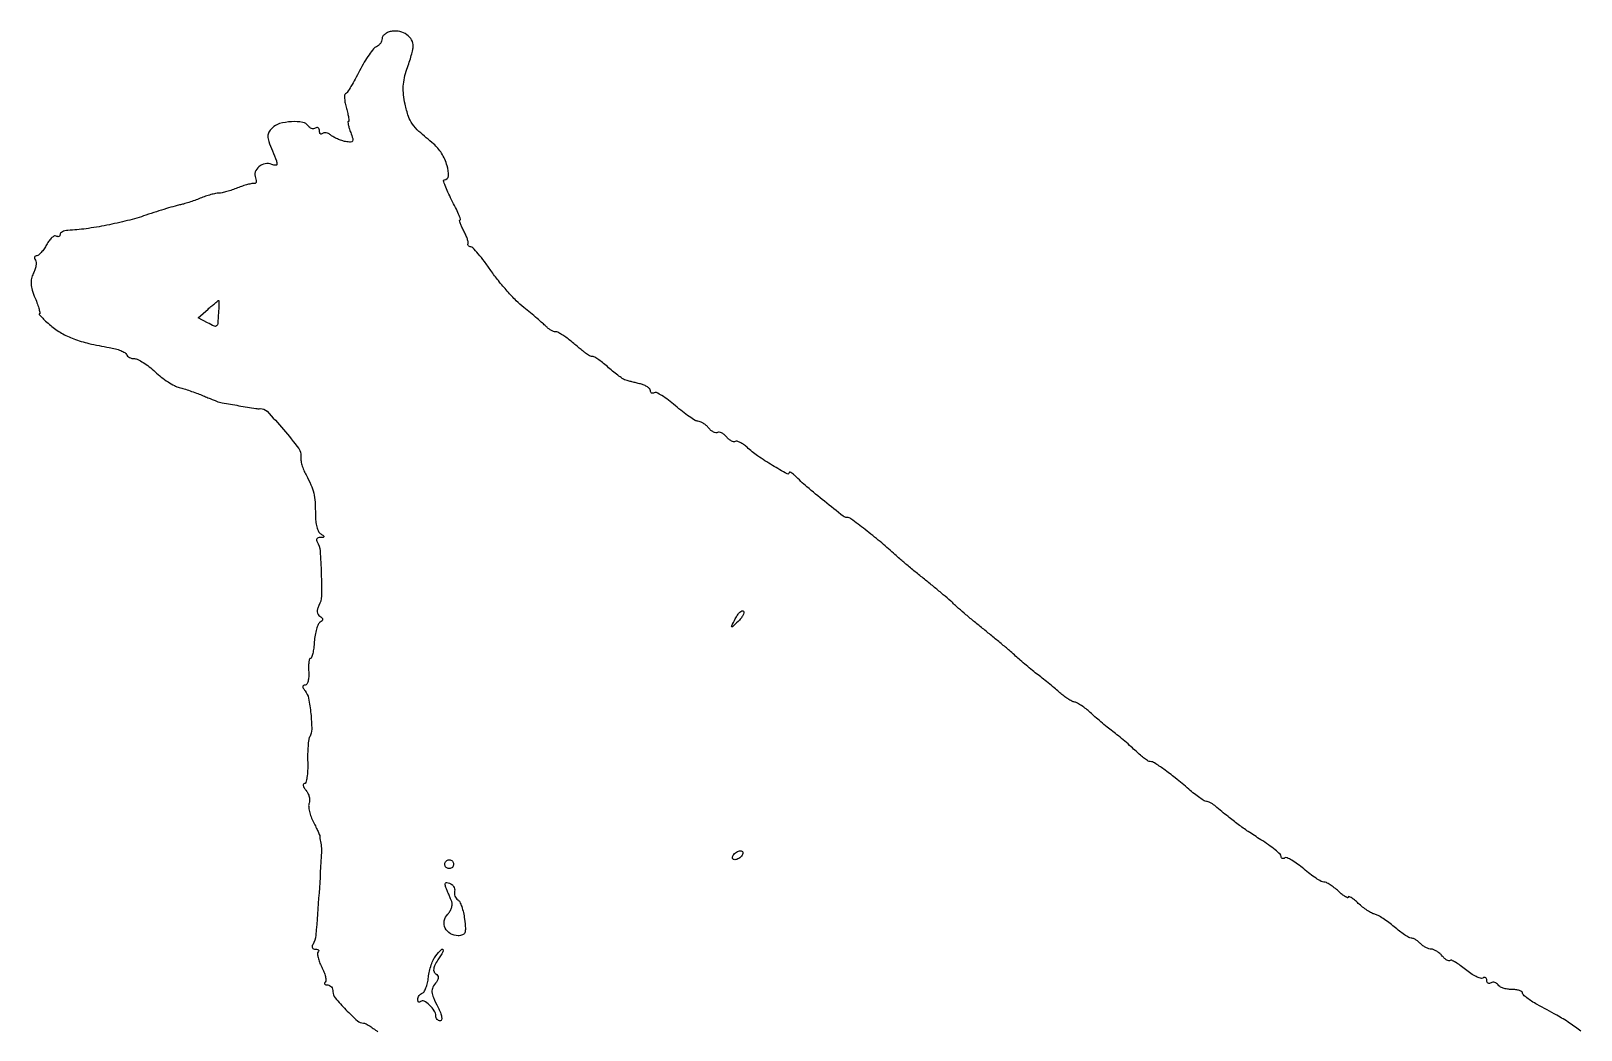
# Model space of a CAD drawing. Extents: x 1 to 393, y 1 to 457.
# Drawn here: x 0.5 to 347, y 233.9 to 457.2 of the extents above; entities that cross this region are included whole.
import ezdxf

# ---------------------------------------------------------------- set-up
doc = ezdxf.new("R2010")
doc.units = 0

msp = doc.modelspace()

# ---------------------------------------------------------------- linework, layer by layer
msp.add_lwpolyline([(347.033198, 233.643612, 0.021178), (344.49608, 235.49194, 0.018687), (341.622554, 237.25327, 0.006066), (337.25, 239.644197, -0.018235), (336.005124, 240.364789, -0.025603), (334.954687, 241.102689, -0.023933), (334.177082, 241.773003, -0.205707), (334, 242.185212, 0.254741), (333.829421, 242.498295, 0.062805), (333.282961, 242.760656, 0.04892), (332.494116, 242.940709, 0.031671), (331.559017, 243, -0.038227), (330.578603, 243.075066, -0.041761), (329.650564, 243.298542, -0.045839), (328.900891, 243.625614, -0.129267), (328.489919, 244.016312, 0.090427), (328.179369, 244.360589, 0.095498), (327.77286, 244.565079, 0.099685), (327.334197, 244.598899, 0.108373), (326.930902, 244.457295, -0.09743), (326.575871, 244.323933, -0.174978), (326.273452, 244.379391, -0.170591), (326.071061, 244.617231, -0.092039), (326, 245, 0.090015), (325.930349, 245.38375, 0.168768), (325.731122, 245.623436, 0.176601), (325.433667, 245.681672, 0.099656), (325.084672, 245.55233, -0.219074), (324.547837, 245.486378, -0.037748), (323.572867, 245.88095, -0.035024), (322.418521, 246.557351, -0.024869), (321.223455, 247.465429, 0.017068), (320.058476, 248.379647, 0.02718), (318.997137, 249.070301, 0.02562), (318.12979, 249.512324, 0.31084), (317.781283, 249.44795, -0.260921), (317.499322, 249.368414, -0.073322), (317.059206, 249.545175, -0.053886), (316.54075, 249.927938, -0.033625), (316.020056, 250.475834, 0.041088), (315.449039, 251.059023, 0.039), (314.780781, 251.552276, 0.041532), (314.118911, 251.892554, 0.098279), (313.577555, 252, -0.081457), (313.036914, 252.088666, -0.037619), (312.378719, 252.367188, -0.035971), (311.715205, 252.771644, -0.04154), (311.15, 253.25, 0.030873), (310.608601, 253.728372, 0.031527), (310.01605, 254.132812, 0.033219), (309.458894, 254.415454, 0.101106), (309.045064, 254.5, -0.132208), (308.558275, 254.631005, -0.015244), (307.587859, 255.234375, -0.01751), (306.459964, 256.04261, -0.013447), (305.284914, 257, 0.016289), (304.067007, 257.980846, 0.01724), (302.810151, 258.861058, 0.017109), (301.679562, 259.542236, 0.071653), (300.939851, 259.824877, -0.068661), (300.235451, 260.089229, -0.021295), (299.262019, 260.671031, -0.020849), (298.217134, 261.421708, -0.021532), (297.25, 262.249191, 0.015968), (296.385822, 263.005395, 0.033706), (295.660937, 263.522396, 0.057385), (295.165188, 263.754279, 0.512271), (295, 263.635359, -0.505277), (294.836571, 263.514925, -0.061071), (294.35711, 263.730556, -0.034923), (293.652056, 264.228007, -0.016443), (292.811439, 264.961045, 0.022052), (291.895671, 265.741712, 0.025258), (290.953969, 266.401746, 0.025569), (290.109408, 266.873818, 0.114586), (289.561439, 267.002346, -0.128859), (288.962283, 267.160783, -0.016027), (287.801457, 267.867505, -0.018036), (286.455261, 268.818426, -0.014034), (285.060543, 269.944272, 0.018784), (283.683904, 271.034097, 0.027792), (282.39333, 271.873199, 0.026598), (281.314773, 272.418013, 0.246874), (280.810543, 272.382909, -0.082744), (280.500841, 272.256161, -0.161366), (280.238097, 272.281627, -0.182192), (280.063437, 272.453386, -0.108761), (280, 272.74157, 0.209784), (279.794175, 273.210546, 0.014073), (278.662756, 274.193929, 0.018338), (277.19182, 275.31376, 0.012586), (275.447681, 276.478667, -0.006593), (272.655945, 278.295262, -0.011559), (270.401848, 279.881362, -0.01091), (268.137602, 281.631805, -0.005166), (265.292206, 283.981463, 0.028223), (264.771601, 284.372455, 0.027601), (264.206491, 284.705497, 0.028716), (263.678903, 284.941065, 0.085801), (263.292206, 285.015973, -0.135614), (262.828275, 285.154286, -0.012144), (261.804436, 285.830375, -0.015112), (260.60805, 286.717649, -0.011224), (259.339916, 287.765973, 0.00829), (256.342936, 290.273228, 0.014733), (253.782193, 292.222407, 0.013159), (251.707895, 293.625839, 0.134872), (250.727273, 293.929603, -0.133608), (250.297553, 294.061547, -0.016701), (249.483503, 294.614832, -0.018701), (248.544743, 295.355131, -0.014497), (247.578268, 296.227273, 0.009341), (246.463268, 297.254498, 0.005132), (245.062542, 298.471929, 0.005114), (243.615307, 299.678629, 0.008151), (242.350995, 300.677167, -0.006927), (241.100142, 301.660113, -0.004639), (239.695668, 302.817311, -0.004671), (238.355558, 303.964028, -0.009176), (237.315109, 304.905464, 0.020198), (236.384947, 305.710548, 0.02049), (235.397186, 306.433887, 0.020786), (234.488881, 306.990195, 0.074684), (233.854155, 307.228297, -0.067692), (233.227073, 307.45363, -0.020838), (232.353966, 307.955644, -0.020427), (231.413384, 308.605133, -0.021075), (230.539046, 309.322833, 0.007457), (229.555923, 310.175675, 0.003507), (228.26149, 311.249751, 0.003475), (226.889524, 312.356181, 0.004884), (225.649005, 313.322833, -0.006679), (224.400693, 314.302779, -0.00453), (223.004219, 315.450547, -0.004564), (221.675429, 316.583794, -0.009106), (220.649005, 317.508815, 0.010465), (219.495621, 318.542588, 0.002984), (217.66252, 320.09875, 0.003003), (215.571878, 321.8309, 0.003181), (213.5, 323.504725, -0.00344), (211.475763, 325.141796, -0.003728), (209.528125, 326.763639, -0.003511), (207.879125, 328.177724, -0.018062), (207, 329, 0.018062), (206.120875, 329.822276, 0.003511), (204.471875, 331.236361, 0.003728), (202.524237, 332.858204, 0.00344), (200.5, 334.495275, -0.002971), (198.426342, 336.169099, -0.002797), (196.330356, 337.90125, -0.00278), (194.489837, 339.45715, -0.009686), (193.326743, 340.491185, 0.012419), (190.343776, 343.114109, 0.00994), (187.007344, 345.793131, 0.00455), (183.810817, 348.210879, 0.160985), (182.936115, 348.5, -0.168281), (182.108284, 348.786737, -0.00237), (177.918978, 352.116771, -0.007162), (173.96742, 355.382655, -0.019968), (171.32284, 357.821429, 0.023326), (170.814278, 358.284135, 0.055982), (170.388584, 358.562872, 0.135575), (170.118541, 358.617157, 0.393531), (170, 358.489869, -0.573393), (169.551515, 358.227369, -0.008209), (166.268134, 360.142897, -0.015736), (162.964532, 362.288535, -0.033934), (160.598556, 364.18358, 0.030246), (159.816657, 364.81936, 0.041608), (159.039682, 365.284099, 0.047768), (158.371432, 365.535949, 0.207537), (157.961863, 365.47643, -0.190277), (157.590952, 365.409887, -0.070703), (157.082275, 365.58966, -0.05711), (156.5236, 365.967767, -0.042274), (156, 366.5, 0.044508), (155.473559, 367.030368, 0.059196), (154.906522, 367.403416, 0.07308), (154.386057, 367.574592, 0.18337), (154, 367.5, -0.184382), (153.613349, 367.426077, -0.07274), (153.090794, 367.599818, -0.058889), (152.520795, 367.976409, -0.044173), (151.990862, 368.51101, 0.039693), (151.434727, 369.082173, 0.037862), (150.786893, 369.568245, 0.040272), (150.147424, 369.907285, 0.097809), (149.627555, 370.019184, -0.13165), (148.983215, 370.203635, -0.014471), (147.677016, 371.040025, -0.016878), (146.157924, 372.152826, -0.012887), (144.570797, 373.467447, 0.016557), (143.005683, 374.744587, 0.024968), (141.554688, 375.740221, 0.022292), (140.34291, 376.413089, 0.259575), (139.820797, 376.389246, -0.092832), (139.507578, 376.268322, -0.171279), (139.241109, 376.310221, -0.174337), (139.063098, 376.508988, -0.096589), (139, 376.832575, 0.188036), (138.842194, 377.237355, 0.058725), (138.339063, 377.669827, 0.049356), (137.611251, 378.061847, 0.037401), (136.75, 378.347898, -0.000286), (135.815235, 378.583078, -0.000274), (134.867188, 378.822729, -0.000271), (134.030839, 379.035116, -0.000987), (133.5, 379.171343, -0.081652), (132.951044, 379.413942, -0.012318), (131.958013, 380.098717, -0.013541), (130.817522, 380.975507, -0.011332), (129.654936, 381.965037, 0.011645), (128.517408, 382.932014, 0.016243), (127.453223, 383.738936, 0.012623), (126.544733, 384.348583, 0.164183), (126.154936, 384.444108, -0.096801), (125.834657, 384.478791, -0.033484), (125.398638, 384.646811, -0.031786), (124.930984, 384.901265, -0.031911), (124.5, 385.212645, -0.000012), (123.961412, 385.656695, -0.000003), (123.087866, 386.376953, -0.000003), (122.09033, 387.199464, -0.000003), (121.09699, 388.018537, 0.017211), (120.109636, 388.777149, 0.020707), (119.130079, 389.417945, 0.019874), (118.273536, 389.883821, 0.115106), (117.775562, 390, -0.096584), (117.336401, 390.085631, -0.034376), (116.759245, 390.367188, -0.032577), (116.152192, 390.771644, -0.032979), (115.605453, 391.25, 0.016595), (114.893979, 391.914851, 0.003749), (113.64001, 392.99453, 0.003881), (112.173516, 394.218727, 0.003756), (110.672274, 395.433506, -0.029265), (109.001591, 396.932595, -0.013417), (106.996623, 399.067015, -0.013235), (105.000216, 401.433223, -0.017813), (103.329174, 403.683506, 0.009928), (101.865643, 405.720689, 0.014771), (100.498239, 407.43828, 0.009761), (99.308473, 408.7909, 0.21049), (98.833782, 409, -0.094276), (98.531923, 409.057427, -0.126406), (98.307331, 409.220312, -0.133015), (98.196265, 409.46418, -0.110175), (98.212452, 409.75, 0.129349), (98.220442, 410.175652, 0.023446), (97.996003, 410.940625, 0.023872), (97.639344, 411.833579, 0.019642), (97.177268, 412.75, -0.016263), (96.734583, 413.613407, -0.030827), (96.445071, 414.339063, -0.039226), (96.317777, 414.860204, -0.462243), (96.436681, 415, 0.523475), (96.55082, 415.164604, 0.009649), (96.091937, 416.321875, 0.014719), (95.432673, 417.773756, 0.008254), (94.551057, 419.5, -0.012784), (93.688918, 421.22655, -0.023547), (93.091445, 422.678125, -0.023734), (92.759853, 423.765754, -0.489008), (92.94209, 424, 0.40008), (93.822002, 424.838244, 0.086463), (93.536004, 427.13281, 0.062056), (92.294514, 429.909485, 0.083418), (90.5, 431.993664, -0.008979), (87.242259, 434.801995, -0.055085), (85.763369, 436.450107, -0.075353), (84.8936, 438.15875, -0.024859), (84.138056, 440.881073, -0.029033), (83.793203, 442.978434, -0.039898), (83.745146, 444.888107, -0.040557), (84.00022, 446.756754, -0.031507), (84.566966, 448.729699, 0.009096), (85.085181, 450.270065, 0.009999), (85.529941, 451.780644, 0.009485), (85.859092, 453.083979, 0.048839), (85.956107, 453.821429, 0.137312), (85.609275, 455.240472, 0.109733), (84.553774, 456.417017, 0.099323), (82.997158, 457.117744, 0.09262), (81.25, 457.188155, 0.054876), (80.389442, 456.964677, 0.067411), (79.660938, 456.568263, 0.080584), (79.168773, 456.067781, 0.15528), (79, 455.537438, -0.087714), (78.904045, 454.994671, -0.066457), (78.622821, 454.458007, -0.06577), (78.206836, 454.008557, -0.081754), (77.715987, 453.721256, 0.130984), (77.078413, 453.259419, 0.018172), (76.084769, 451.944392, 0.019786), (75.00422, 450.262925, 0.015602), (73.965987, 448.364267, -0.007757), (72.972932, 446.478541, -0.011077), (72.029195, 444.839336, -0.007217), (71.196067, 443.507427, -0.142781), (70.835529, 443.195176, 0.269003), (70.627807, 442.901195, 0.036254), (70.614367, 442.114749, 0.03381), (70.74032, 441.095762, 0.022184), (71.015723, 439.945176, -0.011963), (71.310627, 438.815607, -0.020855), (71.493169, 437.865146, -0.017124), (71.576948, 437.132116, -0.437711), (71.454945, 437, 0.448219), (71.343603, 436.875095, 0.023929), (71.440316, 436.285335, 0.024528), (71.648667, 435.500336, 0.013711), (71.97449, 434.567097, -0.017251), (72.449392, 433.175281, -0.202561), (72.390422, 432.617817, -0.289103), (71.972304, 432.387857, -0.032568), (70.847711, 432.529328, -0.031365), (69.971347, 432.755869, -0.023172), (69.034406, 433.110688, -0.023587), (68.177351, 433.530535, -0.047547), (67.555962, 433.953555, 0.055064), (67.032835, 434.29832, 0.070015), (66.486941, 434.487067, 0.085207), (66.002991, 434.498242, 0.16099), (65.657991, 434.324657, -0.122915), (65.408224, 434.17467, -0.257487), (65.193285, 434.219996, -0.162272), (65.045964, 434.467333, -0.053916), (65, 434.89235, 0.081648), (64.930102, 435.317541, 0.160128), (64.726548, 435.588987, 0.182985), (64.423579, 435.66565, 0.110306), (64.069098, 435.542705, -0.108373), (63.665803, 435.401101, -0.099685), (63.22714, 435.434921, -0.095498), (62.820631, 435.639411, -0.090427), (62.510081, 435.983688, 0.217247), (61.254739, 436.823077, 0.054068), (58.72571, 436.958514, 0.053843), (56.091841, 436.527755, 0.129645), (54.398057, 435.540914, 0.066686), (53.681745, 434.602988, 0.133679), (53.449918, 433.707291, 0.081451), (53.658241, 432.529478, 0.014545), (54.461954, 430.436815, -0.005638), (55.360671, 428.215805, -0.101608), (55.490395, 427.463274, -0.435823), (55.20238, 427.212203, -0.065438), (54.36572, 427.413154, 0.136309), (52.865908, 427.556762, 0.128806), (51.469763, 426.913605, 0.141245), (50.652159, 425.724323, 0.173728), (50.682122, 424.385993, -0.046409), (50.836184, 423.837138, -0.105573), (50.82356, 423.408821, -0.191025), (50.654068, 423.170062, -0.203708), (50.372681, 423.120588, 0.103297), (49.869315, 423.131668, 0.017648), (48.929415, 422.92233, 0.01859), (47.826669, 422.591315, 0.015631), (46.6849, 422.161482, -0.01525), (45.506636, 421.716882, -0.014899), (44.294357, 421.341185, -0.014964), (43.211682, 421.075317, -0.052768), (42.5, 421, 0.052383), (41.788301, 420.925234, 0.014869), (40.705643, 420.66135, 0.014806), (39.493364, 420.288446, 0.015166), (38.3151, 419.847149, -0.009998), (37.107309, 419.380504, -0.008322), (35.805935, 418.931758, -0.00842), (34.60048, 418.56075, -0.022478), (33.72638, 418.349819, 0.021962), (32.707032, 418.104953, 0.003698), (30.782736, 417.536866, 0.00404), (28.530107, 416.833772, 0.003579), (26.19608, 416.066055, -0.019133), (22.090922, 414.855876, -0.013921), (17.445503, 413.814271, -0.014025), (12.812068, 413.044233, -0.02133), (8.75, 412.661335, 0.04602), (8.080244, 412.564693, 0.063901), (7.514063, 412.349699, 0.081494), (7.130716, 412.056357, 0.191024), (7, 411.726697, -0.118731), (6.932627, 411.446975, -0.186599), (6.750522, 411.284292, -0.15353), (6.475488, 411.269013, -0.076244), (6.150714, 411.406854, 0.254608), (5.729886, 411.430003, 0.071701), (5.163246, 411.053206, 0.053487), (4.54908, 410.372345, 0.033931), (3.981734, 409.465871, -0.026089), (3.411227, 408.521764, -0.033749), (2.788252, 407.724349, -0.035848), (2.199601, 407.155309, -0.175982), (1.772003, 407, 0.134457), (1.482888, 406.920822, 0.190556), (1.32121, 406.712321, 0.14203), (1.320954, 406.395545, 0.068158), (1.487227, 406.020667, -0.129403), (1.644784, 405.504385, -0.048391), (1.600614, 404.74215, -0.043862), (1.38764, 403.8803, -0.040389), (1.023282, 403.043504, 0.068756), (0.601114, 401.901527, 0.072533), (0.515112, 400.708981, 0.056638), (0.777825, 399.312683, 0.024167), (1.426011, 397.522837, -0.011954), (1.95307, 396.171469, -0.021393), (2.311142, 395.034833, -0.018848), (2.509746, 394.165957, -0.470115), (2.372248, 394, 0.64404), (2.315142, 393.874307, 0.01491), (2.900456, 393.243135, 0.015491), (3.770407, 392.412507, 0.007949), (4.908617, 391.42344, 0.043367), (7.330723, 389.720375, 0.041425), (10.046806, 388.430582, 0.033166), (13.440764, 387.402112, 0.014995), (18, 386.487698, -0.023013), (19.364623, 386.191173, -0.030545), (20.569792, 385.790378, -0.031278), (21.492872, 385.350537, -0.183312), (21.833333, 384.947143, 0.120434), (22.069756, 384.584794, 0.067492), (22.500827, 384.278223, 0.061126), (23.050291, 384.070579, 0.059875), (23.637567, 384, -0.117422), (24.40238, 383.817878, -0.024912), (25.601239, 383.135654, -0.024784), (26.94361, 382.183931, -0.02133), (28.256888, 381.057545, 0.022985), (29.627702, 379.88966, 0.020928), (31.14235, 378.813312, 0.021452), (32.577829, 377.966301, 0.061144), (33.658551, 377.549562, -0.014104), (34.720167, 377.251048, -0.006695), (36.070671, 376.80993, -0.00663), (37.471587, 376.310657, -0.009337), (38.705897, 375.825811, 0.000721), (39.812506, 375.368965, 0.000942), (40.826107, 374.954458, 0.000694), (41.67687, 374.609788, 0.008767), (42, 374.485942, 0.042045), (43.264812, 374.143474, 0.0028), (46.970932, 373.489022, 0.00207), (50.774327, 372.85553, 0.063983), (51.730072, 372.823871, -0.23176), (53.278675, 372.239556, -0.011979), (56.943571, 368.148926, -0.012661), (60.390235, 363.897899, -0.204486), (60.841133, 362.150651, 0.076024), (60.841858, 361.343104, 0.029745), (61.077167, 360.250504, 0.028603), (61.477066, 359.078382, 0.031654), (61.997013, 358, -0.02388), (63.095925, 355.808525, -0.047318), (63.711611, 353.966009, -0.042804), (64.004346, 351.923731, -0.016281), (64.07418, 349.044961, 0.03292), (64.153619, 347.665221, 0.038142), (64.414422, 346.375818, 0.041612), (64.801852, 345.343383, 0.141602), (65.272743, 344.810274, -0.015944), (65.871108, 344.402804, -0.266974), (65.965153, 344.191808, -0.355981), (65.823843, 344.050801, -0.022163), (65.190983, 344.015313, 0.076092), (64.733472, 343.939794, 0.151142), (64.436336, 343.729681, 0.184458), (64.344223, 343.421536, 0.120385), (64.460167, 343.064451, -0.119297), (65.122938, 341.038061, -0.012278), (65.39696, 335.975714, -0.012421), (65.420675, 330.908912, -0.116296), (64.881083, 328.810688, 0.051819), (64.57794, 328.051093, 0.09271), (64.516878, 327.383997, 0.115591), (64.699347, 326.840255, 0.116343), (65.104058, 326.435688, -0.055593), (65.549699, 326.086495, -0.191984), (65.695067, 325.757207, -0.203471), (65.570581, 325.431515, -0.062751), (65.152869, 325.094478, 0.150527), (64.726559, 324.606856, 0.032118), (64.330199, 323.53892, 0.030866), (64.015477, 322.191505, 0.025131), (63.84172, 320.719478, -0.015158), (63.702183, 319.29372, -0.024422), (63.4877, 318.092597, -0.021328), (63.237339, 317.181567, -0.325837), (62.988304, 317, 0.339094), (62.765312, 316.829121, 0.033038), (62.6235, 316.11875, 0.031191), (62.556919, 315.150073, 0.018849), (62.593077, 314, -0.032278), (62.598351, 312.850599, -0.051386), (62.439305, 311.88125, -0.068548), (62.155524, 311.214119, -0.263807), (61.777941, 311, 0.110464), (61.401347, 310.915772, 0.292332), (61.260688, 310.692365, 0.142405), (61.37304, 310.315612, 0.029303), (61.786574, 309.75, -0.126111), (62.569187, 308.08332, -0.022207), (63.068622, 304.6317, -0.02159), (63.263959, 301.154473, -0.139014), (62.810443, 299.472131, 0.102806), (62.590112, 298.838563, 0.01299), (62.439201, 297.390023, 0.014803), (62.35472, 295.639519, 0.011803), (62.364142, 293.749225, -0.017269), (62.353315, 291.928067, -0.028349), (62.203811, 290.394217, -0.027911), (61.961204, 289.254038, -0.338681), (61.627555, 288.999225, 0.281553), (61.409805, 288.866317, 0.180082), (61.373973, 288.562888, 0.080444), (61.575979, 288.084221, 0.033222), (61.989431, 287.512735, -0.060482), (62.421949, 286.840772, -0.052997), (62.704676, 286.054537, -0.05587), (62.804392, 285.277785, -0.095907), (62.691006, 284.637157, 0.112195), (62.58616, 283.908726, 0.035184), (62.752814, 282.8123, 0.033155), (63.118097, 281.576805, 0.031217), (63.649529, 280.374422, -0.005122), (64.215958, 279.254719, -0.007822), (64.682057, 278.270924, -0.003478), (65.05801, 277.428727, -0.173557), (65.070398, 277.25, 0.043925), (65.048881, 277.136088, 0.027233), (65.042829, 277, 0.02722), (65.051609, 276.863918, 0.043545), (65.075401, 276.75, -0.085546), (65.432017, 273.84749, -0.004609), (64.896957, 264.575394, -0.003659), (64.195842, 255.141023, -0.11857), (63.483299, 252.972976, 0.103883), (63.349399, 252.602193, 0.179398), (63.418652, 252.285812, 0.165314), (63.685047, 252.073621, 0.086453), (64.10765, 252, -0.050799), (64.535255, 251.956444, -0.152445), (64.789171, 251.815882, -0.259813), (64.842481, 251.610759, -0.133607), (64.706549, 251.373216, 0.218274), (64.552641, 250.958793, 0.039222), (64.681077, 250.123785, 0.03598), (65.001833, 249.097604, 0.025598), (65.5, 248, -0.025598), (65.998167, 246.902396, -0.03598), (66.318923, 245.876215, -0.039222), (66.447359, 245.041207, -0.218274), (66.293451, 244.626784, 0.122756), (66.150471, 244.388857, 0.257438), (66.193493, 244.184118, 0.162428), (66.428821, 244.043789, 0.053967), (66.833333, 244, -0.127069), (67.27826, 243.885071, -0.10076), (67.657292, 243.561641, -0.089635), (67.912098, 243.077829, -0.076639), (68, 242.507714, 0.176799), (68.509976, 241.110551, 0.018323), (70.900178, 238.474936, 0.018165), (73.476813, 236.01997, 0.180972), (74.845064, 235.494262, -0.122341), (75.229962, 235.395066, -0.012202), (76.061862, 234.918634, -0.014773), (77.036472, 234.28835, -0.01122), (78.067659, 233.542734, -0.018243)], format="xyb")
for points in [[(42.425414, 394.25, -0.005932), (42.249512, 391.834842, -0.1925), (41.99092, 391.319292, -0.299076), (41.505442, 391.248739, -0.013625), (39.930465, 392.037214), (37.860931, 393.144795), (40.083475, 395.072398, -0.002987), (40.945775, 395.811285, -0.004714), (41.695287, 396.433767, -0.001351), (42.351485, 396.965434, -0.171205), (42.449475, 397, -0.413666), (42.504174, 396.945404, -0.002655), (42.501583, 396.192187, -0.008151), (42.479341, 395.304496, -0.004872)], [(158.573661, 325.22619, -0.002294), (157.354252, 324.072152, -0.404836), (157.191606, 324.074764, -0.323466), (157.1623, 324.256694, -0.001975), (157.964205, 325.835646, -0.029819), (158.46731, 326.687471, -0.05386), (158.989204, 327.306169, -0.082345), (159.448592, 327.619194, -0.314606), (159.771496, 327.561837, -0.253633), (159.877288, 327.205514, -0.066521), (159.671033, 326.62434, -0.05091), (159.221647, 325.931813, -0.032763)], [(159.5, 273, -0.064269), (159.189439, 272.617474, -0.051777), (158.769763, 272.29375, -0.053414), (158.310186, 272.073533, -0.085235), (157.881966, 272, -0.117858), (157.550471, 272.079239, -0.186277), (157.357263, 272.29375, -0.154201), (157.338175, 272.617617, -0.076764), (157.5, 273, -0.064269), (157.810561, 273.382526, -0.051777), (158.230237, 273.70625, -0.053414), (158.689814, 273.926467, -0.085235), (159.118034, 274, -0.117858), (159.449529, 273.920761, -0.186277), (159.642737, 273.70625, -0.154201), (159.661825, 273.382383, -0.076764)], [(95, 271, -0.099038), (94.923658, 270.618362, -0.097945), (94.70625, 270.29375, -0.097945), (94.381638, 270.076342, -0.099038), (94, 270, -0.099038), (93.618362, 270.076342, -0.097945), (93.29375, 270.29375, -0.097945), (93.076342, 270.618362, -0.099038), (93, 271, -0.099038), (93.076342, 271.381638, -0.097945), (93.29375, 271.70625, -0.097945), (93.618362, 271.923658, -0.099038), (94, 272, -0.099038), (94.381638, 271.923658, -0.097945), (94.70625, 271.70625, -0.097945), (94.923658, 271.381638, -0.099038)], [(95.197214, 264.966641, 0.080473), (95.158875, 264.428297, 0.0685), (95.286781, 263.87275, 0.07016), (95.555216, 263.385061, 0.093765), (95.927314, 263.044922, -0.142751), (96.356882, 262.568412, -0.028996), (96.796069, 261.506242, -0.028406), (97.177017, 260.167861, -0.023295), (97.434339, 258.703281, -0.016046), (97.628735, 256.668554, -0.108362), (97.475635, 255.673873, -0.214619), (96.969724, 255.174024, -0.089374), (96.003928, 255, -0.13326), (94.29105, 255.464769, -0.148203), (93.130514, 256.719003, -0.157916), (92.903239, 258.342266, -0.154016), (93.666687, 259.809544, 0.061255), (94.17898, 260.465499, 0.058729), (94.525804, 261.235179, 0.063483), (94.663899, 261.997359, 0.110104), (94.55751, 262.628939, -0.000287), (94.296842, 263.271046, -0.000146), (93.970085, 264.077958, -0.000145), (93.633709, 264.910017, -0.000218), (93.34065, 265.63645, -0.036071), (93.104775, 266.370518, -0.209694), (93.173759, 266.761587, -0.281469), (93.482563, 266.904729, -0.058424), (94.09065, 266.76145, -0.084067), (94.606098, 266.469152, -0.083873), (94.99706, 266.023252, -0.08834), (95.205583, 265.495467, -0.108356)], [(91.468716, 249.592599, 0.027044), (90.808049, 248.454519, 0.080039), (90.531439, 247.597352, 0.135342), (90.605707, 246.963475, 0.15921), (90.994222, 246.503571, -0.090978), (91.402259, 246.134698, -0.145722), (91.568571, 245.699338, -0.128926), (91.477981, 245.20416, -0.063923), (91.133595, 244.660972, 0.057255), (90.359843, 243.475686, 0.133134), (90.15154, 242.444094, 0.087255), (90.46093, 241.177268, 0.015913), (91.505418, 238.989522, -0.024124), (92.043925, 237.812261, -0.052164), (92.315469, 236.855477, -0.093469), (92.306648, 236.229613, -0.356639), (92.02568, 236, -0.103587), (91.634306, 236.081962, -0.098904), (91.301294, 236.314732, -0.09681), (91.078133, 236.662459, -0.094668), (91, 237.071429, 0.144414), (90.656206, 238.236915, 0.059313), (89.59406, 239.518152, 0.065168), (88.389387, 240.396461, 0.33284), (87.619048, 240.285714, -0.110568), (87.383589, 240.136397, -0.25226), (87.181845, 240.166741, -0.175286), (87.04362, 240.377603, -0.058367), (87, 240.75, -0.084002), (87.074284, 241.189036, -0.068943), (87.291195, 241.613021, -0.06965), (87.612419, 241.958087, -0.089667), (87.991303, 242.166667, 0.183933), (88.398647, 242.501618, 0.038302), (88.80189, 243.353177, 0.035482), (89.142067, 244.473673, 0.027051), (89.358706, 245.737767, -0.028775), (89.594952, 247.088299, -0.025023), (89.992995, 248.468659, -0.025815), (90.481211, 249.682525, -0.064766), (90.989848, 250.487767, -0.011405), (92.274182, 251.965377, -0.518083), (92.616105, 251.92291, -0.264505), (92.602388, 251.394506, -0.009231)]]:
    msp.add_lwpolyline(points, format="xyb", close=True)

doc.saveas('drawing.dxf')
